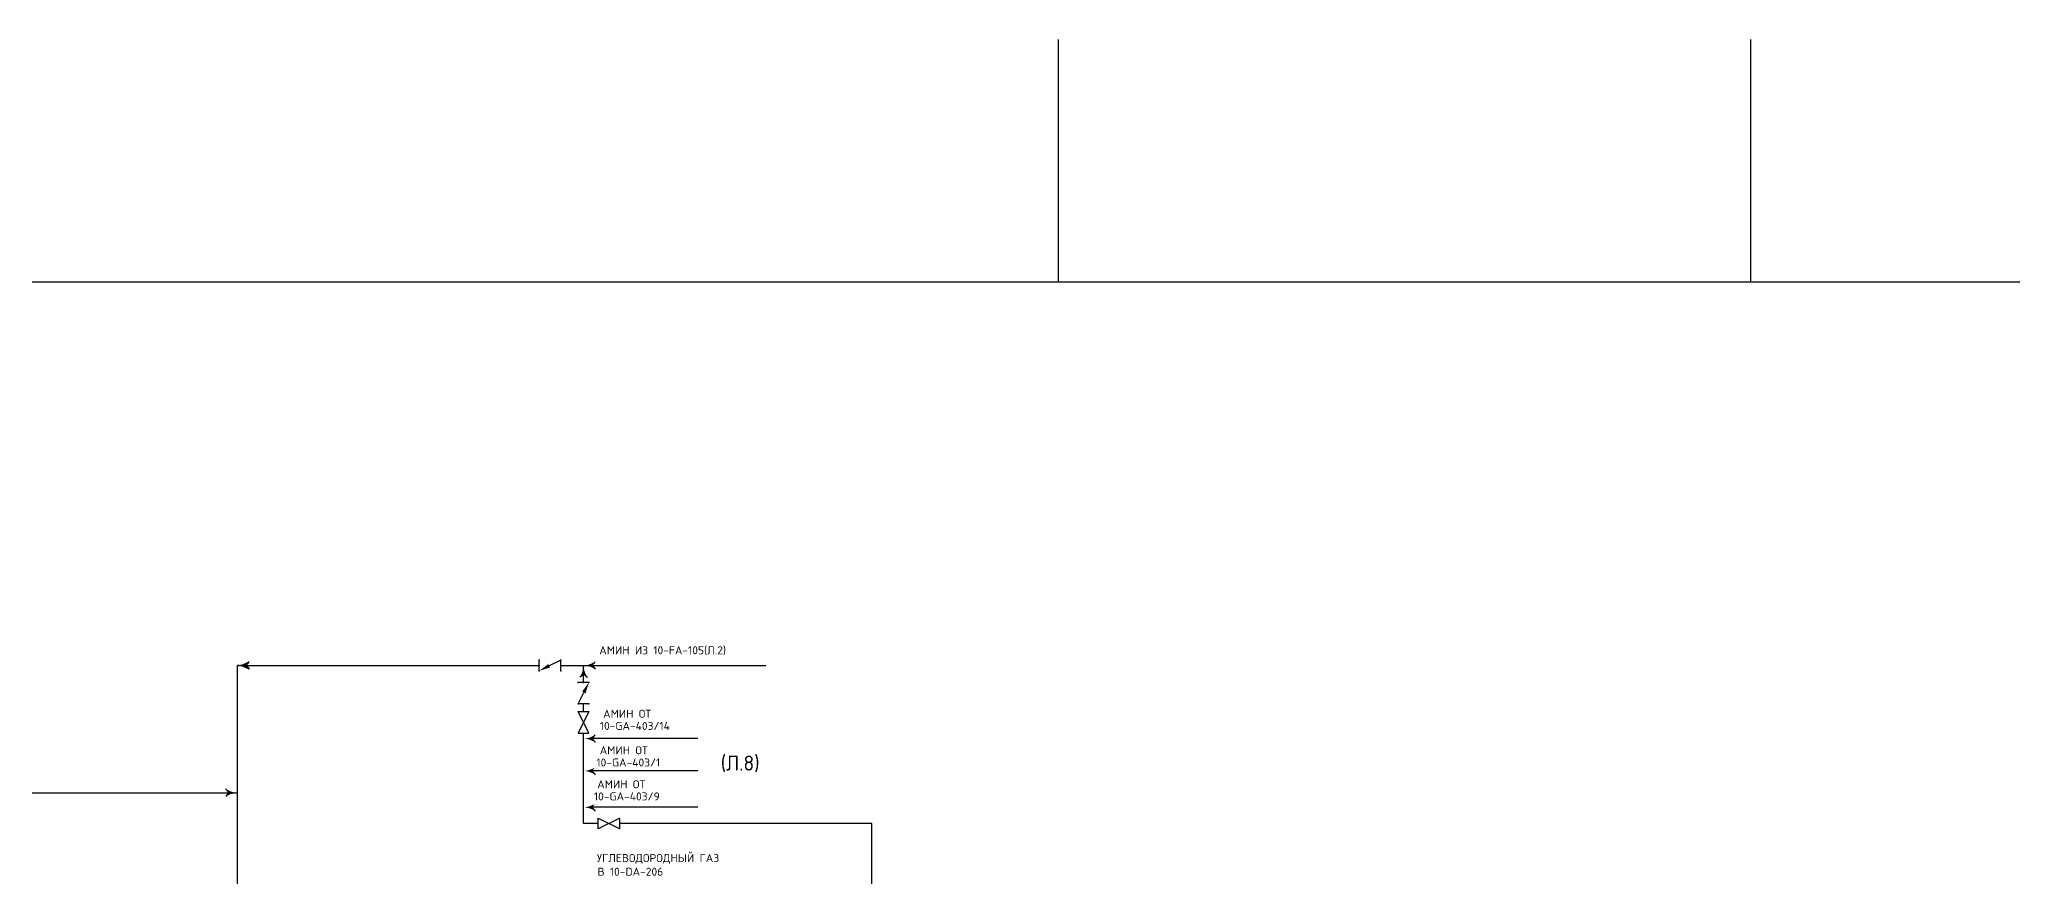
# Model space of a CAD drawing. Extents: x 270 to 589, y 86 to 206.
# Drawn here: x 517.39 to 549.45, y 105.94 to 119.53 of the extents above; entities that cross this region are included whole.
import ezdxf
from ezdxf.enums import TextEntityAlignment as Align

# ---------------------------------------------------------------- set-up
doc = ezdxf.new("R2010")
doc.units = 0
doc.header["$MEASUREMENT"] = 0
doc.layers.get('0').update_dxf_attribs({"linetype": 'CONTINUOUS'})
for name, color, linetype in [('IN-ATTRIBS', 7, 'CONTINUOUS'), ('IN-MAJ-PROC', 3, 'CONTINUOUS'), ('IN-MIN-PROC', 7, 'CONTINUOUS')]:
    doc.layers.add(name, color=color, linetype=linetype)
doc.styles.add('S1', font='SIMPLEX.shx')
doc.styles.add('SIMPLEX', font='SIMPLEX')
doc.styles.get("Standard").update_dxf_attribs({"font": 'GOST_B.TTF'})

# ---------------------------------------------------------------- blocks, each defined once
blk = doc.blocks.new('VALVTEXT')
at = {"layer": 'IN-ATTRIBS'}
for p in [(0, 0.0625), (0, 0), (0.25, 0.0625), (0.25, 0), (0, -0.0625), (0.25, -0.0625)]:
    blk.add_point(p, dxfattribs=at)
at = {"layer": 'IN-ATTRIBS', "style": 'S1', "flags": 1}
for tag, p in [('DWGNO', (0.125, 0.4375)), ('IDNUM', (0.125, 0.5625)), ('FILENO', (0.125, 0.3125))]:
    blk.add_attdef(tag, text='', height=0.1, dxfattribs=at).set_placement(p, align=Align.CENTER)
at = {"layer": 'IN-ATTRIBS', "style": 'S1'}
for tag, p in [('MODE', (0.125, 0.078125)), ('SIZE', (0.125, -0.1875))]:
    blk.add_attdef(tag, text='', height=0.1, dxfattribs=at).set_placement(p, align=Align.CENTER)

msp = doc.modelspace()

# ---------------------------------------------------------------- linework, layer by layer
at = {"color": 6, "linetype": 'CONTINUOUS'}
msp.add_line((271.084, 115.597), (567.702, 115.597, 0.558), dxfattribs=at)
at = {"color": 5, "linetype": 'CONTINUOUS'}
for p, q in [((520.61, 104.611), (520.61, 109.371)), ((520.735, 109.371), (524.221, 109.371)), ((524.221, 109.371), (525.511, 109.371)), ((525.861, 109.371), (529.196, 109.371)), ((526.232, 109.216), (526.232, 109.371)), ((526.232, 109.096), (526.232, 109.216)), ((526.232, 108.621), (526.232, 108.746)), ((526.232, 108.183), (526.232, 108.271)), ((526.232, 107.683), (526.232, 108.183)), ((528.087, 108.183), (526.357, 108.183)), ((526.232, 106.805), (526.232, 107.683)), ((528.087, 107.657), (526.357, 107.657)), ((516.979, 107.303), (520.61, 107.303)), ((528.087, 107.067), (526.357, 107.067)), ((526.469, 106.805), (526.232, 106.805)), ((530.916, 106.805), (526.819, 106.805)), ((530.918, 99.195), (530.916, 106.805))]:
    msp.add_line(p, q, dxfattribs=at)
at = {"color": 2}
for p, q in [((525.511, 109.283), (525.511, 109.458)), ((526.32, 109.096), (526.145, 109.096))]:
    msp.add_line(p, q, dxfattribs=at)
at = {"color": 5, "linetype": 'CONTINUOUS'}
for points in [[(520.61, 109.371, 0.150368), (520.798, 109.433)], [(520.735, 109.371, 0.206864), (520.798, 109.433)], [(520.735, 109.371, -0.206864), (520.798, 109.308)], [(526.357, 109.371, 0.206864), (526.42, 109.433)], [(526.357, 109.371, -0.206864), (526.42, 109.308)], [(526.232, 109.246, -0.206864), (526.17, 109.183)], [(526.232, 109.246, 0.206864), (526.295, 109.183)], [(526.357, 108.183, 0.206864), (526.42, 108.246)], [(526.357, 108.183, -0.206864), (526.42, 108.121)], [(526.357, 107.657, -0.206864), (526.42, 107.595)], [(520.485, 107.303, -0.206864), (520.423, 107.366)], [(520.485, 107.303, 0.206864), (520.423, 107.241)], [(526.357, 107.067, -0.206864), (526.42, 107.005)]]:
    msp.add_lwpolyline(points, format="xyb", dxfattribs=at)
at = {"color": 2}
for points in [[(525.861, 109.283), (525.861, 109.458), (525.676, 109.365)], [(526.32, 108.746), (526.145, 108.746), (526.237, 108.931)]]:
    msp.add_lwpolyline(points, dxfattribs=at)
for points in [[(526.32, 108.271), (526.145, 108.621), (526.32, 108.621), (526.145, 108.271)], [(526.819, 106.893), (526.469, 106.718), (526.469, 106.893), (526.819, 106.718)]]:
    msp.add_lwpolyline(points, close=True, dxfattribs=at)
at = {"color": 5, "linetype": 'CONTINUOUS'}
msp.add_arc((520.602, 109.035), 0.336, 54.4623, 88.6678, dxfattribs=at)
for points in [[(520.61, 109.371), (520.735, 109.371), (520.65, 109.374), (520.752, 109.379)], [(520.61, 109.371), (520.735, 109.371), (520.65, 109.367), (520.752, 109.363)], [(520.65, 109.374), (520.752, 109.379), (520.69, 109.382), (520.766, 109.389)], [(520.65, 109.367), (520.752, 109.363), (520.69, 109.359), (520.766, 109.352)], [(520.69, 109.382), (520.766, 109.389), (520.728, 109.395), (520.779, 109.402)], [(520.69, 109.359), (520.766, 109.352), (520.728, 109.347), (520.779, 109.339)], [(520.728, 109.395), (520.779, 109.402), (520.764, 109.412), (520.79, 109.417)], [(520.728, 109.347), (520.779, 109.339), (520.764, 109.329), (520.79, 109.324)], [(520.764, 109.412), (520.79, 109.417), (520.798, 109.433)], [(520.764, 109.329), (520.79, 109.324), (520.798, 109.308)], [(526.229, 109.331), (526.224, 109.229), (526.221, 109.291), (526.214, 109.215)], [(526.232, 109.371), (526.232, 109.246), (526.229, 109.331), (526.224, 109.229)], [(526.232, 109.371), (526.357, 109.371), (526.272, 109.374), (526.373, 109.379)], [(526.232, 109.371), (526.357, 109.371), (526.272, 109.367), (526.373, 109.363)], [(526.232, 109.371), (526.232, 109.246), (526.236, 109.331), (526.24, 109.229)], [(526.236, 109.331), (526.24, 109.229), (526.244, 109.291), (526.251, 109.215)], [(526.272, 109.374), (526.373, 109.379), (526.311, 109.382), (526.388, 109.389)], [(526.272, 109.367), (526.373, 109.363), (526.311, 109.359), (526.388, 109.352)], [(526.311, 109.382), (526.388, 109.389), (526.349, 109.395), (526.401, 109.402)], [(526.311, 109.359), (526.388, 109.352), (526.349, 109.347), (526.401, 109.339)], [(526.349, 109.395), (526.401, 109.402), (526.386, 109.412), (526.412, 109.417)], [(526.349, 109.347), (526.401, 109.339), (526.386, 109.329), (526.412, 109.324)], [(526.386, 109.412), (526.412, 109.417), (526.42, 109.433)], [(526.386, 109.329), (526.412, 109.324), (526.42, 109.308)], [(526.191, 109.217), (526.186, 109.191), (526.17, 109.183)], [(526.208, 109.253), (526.201, 109.202), (526.191, 109.217), (526.186, 109.191)], [(526.221, 109.291), (526.214, 109.215), (526.208, 109.253), (526.201, 109.202)], [(526.244, 109.291), (526.251, 109.215), (526.256, 109.253), (526.264, 109.202)], [(526.256, 109.253), (526.264, 109.202), (526.273, 109.217), (526.278, 109.191)], [(526.273, 109.217), (526.278, 109.191), (526.295, 109.183)], [(526.232, 108.183), (526.357, 108.183), (526.272, 108.186), (526.373, 108.191)], [(526.232, 108.183), (526.357, 108.183), (526.272, 108.18), (526.373, 108.175)], [(526.272, 108.186), (526.373, 108.191), (526.311, 108.194), (526.388, 108.202)], [(526.272, 108.18), (526.373, 108.175), (526.311, 108.172), (526.388, 108.164)], [(526.311, 108.194), (526.388, 108.202), (526.349, 108.207), (526.401, 108.215)], [(526.311, 108.172), (526.388, 108.164), (526.349, 108.159), (526.401, 108.152)], [(526.349, 108.207), (526.401, 108.215), (526.386, 108.224), (526.412, 108.229)], [(526.349, 108.159), (526.401, 108.152), (526.386, 108.142), (526.412, 108.137)], [(526.386, 108.224), (526.412, 108.229), (526.42, 108.246)], [(526.386, 108.142), (526.412, 108.137), (526.42, 108.121)], [(526.349, 107.681), (526.401, 107.688), (526.386, 107.698), (526.412, 107.703)], [(526.232, 107.657), (526.357, 107.657), (526.272, 107.66), (526.373, 107.665)], [(526.232, 107.657), (526.357, 107.657), (526.272, 107.654), (526.373, 107.649)], [(526.272, 107.66), (526.373, 107.665), (526.311, 107.668), (526.388, 107.676)], [(526.272, 107.654), (526.373, 107.649), (526.311, 107.646), (526.388, 107.638)], [(526.311, 107.668), (526.388, 107.676), (526.349, 107.681), (526.401, 107.688)], [(526.311, 107.646), (526.388, 107.638), (526.349, 107.633), (526.401, 107.626)], [(526.349, 107.633), (526.401, 107.626), (526.386, 107.616), (526.412, 107.611)], [(526.386, 107.616), (526.412, 107.611), (526.42, 107.595)], [(520.457, 107.344), (520.431, 107.349), (520.423, 107.366)], [(520.457, 107.262), (520.431, 107.257), (520.423, 107.241)], [(520.493, 107.327), (520.441, 107.335), (520.457, 107.344), (520.431, 107.349)], [(520.493, 107.279), (520.441, 107.272), (520.457, 107.262), (520.431, 107.257)], [(520.531, 107.315), (520.454, 107.322), (520.493, 107.327), (520.441, 107.335)], [(520.531, 107.292), (520.454, 107.285), (520.493, 107.279), (520.441, 107.272)], [(520.57, 107.307), (520.469, 107.311), (520.531, 107.315), (520.454, 107.322)], [(520.57, 107.3), (520.469, 107.295), (520.531, 107.292), (520.454, 107.285)], [(526.232, 107.067), (526.357, 107.067), (526.272, 107.071), (526.373, 107.076)], [(526.232, 107.067), (526.357, 107.067), (526.272, 107.064), (526.373, 107.059)], [(526.272, 107.071), (526.373, 107.076), (526.311, 107.079), (526.388, 107.086)], [(526.272, 107.064), (526.373, 107.059), (526.311, 107.056), (526.388, 107.049)], [(526.311, 107.079), (526.388, 107.086), (526.349, 107.092), (526.401, 107.099)], [(526.349, 107.092), (526.401, 107.099), (526.386, 107.109), (526.412, 107.114)], [(526.311, 107.056), (526.388, 107.049), (526.349, 107.043), (526.401, 107.036)], [(526.349, 107.043), (526.401, 107.036), (526.386, 107.026), (526.412, 107.021)], [(526.386, 107.026), (526.412, 107.021), (526.42, 107.005)]]:
    msp.add_solid(points, dxfattribs=at)
at = {"color": 2}
for points in [[(525.691, 109.339), (525.511, 109.283), (525.661, 109.393)], [(526.264, 108.915), (526.32, 109.096), (526.21, 108.946)]]:
    msp.add_solid(points, dxfattribs=at)
at = {"layer": 'IN-MIN-PROC', "color": 4, "linetype": 'CONTINUOUS'}
for p, q in [((533.95, 115.597), (533.95, 119.535)), ((545.198, 115.597), (545.198, 119.535))]:
    msp.add_line(p, q, dxfattribs=at)

# ---------------------------------------------------------------- block references
at = {"layer": 'IN-MAJ-PROC', "color": 2, "xscale": -1.4, "yscale": 1.4, "zscale": 1.4}
msp.add_blockref('VALVTEXT', (525.861, 109.371), dxfattribs=at)
at = {"layer": 'IN-MAJ-PROC', "color": 2, "xscale": 1.4, "yscale": 1.4, "zscale": 1.4, "rotation": 90}
msp.add_blockref('VALVTEXT', (526.232, 108.746), dxfattribs=at)

# ---------------------------------------------------------------- texts
at = {"color": 1, "linetype": 'CONTINUOUS', "style": 'SIMPLEX'}
for s, p in [('АМИН ИЗ 10-FA-105(Л.2)', (526.487, 109.552)), ('10-GA-403/14', (526.497, 108.324)), ('АМИН ОТ', (526.55, 108.521)), ('АМИН ОТ', (526.495, 107.928)), ('10-GA-403/1', (526.441, 107.73)), ('АМИН ОТ', (526.454, 107.376)), ('10-GA-403/9', (526.401, 107.179)), ('УГЛЕВОДОРОДНЫЙ ГАЗ', (526.45, 106.178)), ('В 10-DA-206', (526.46, 105.956))]:
    msp.add_text(s, height=0.13, dxfattribs=at).set_placement(p)
at = {"color": 1, "linetype": 'CONTINUOUS'}
msp.add_text('(Л.8)', height=0.2444, dxfattribs=at).set_placement((528.461, 107.663))

doc.saveas('drawing.dxf')
